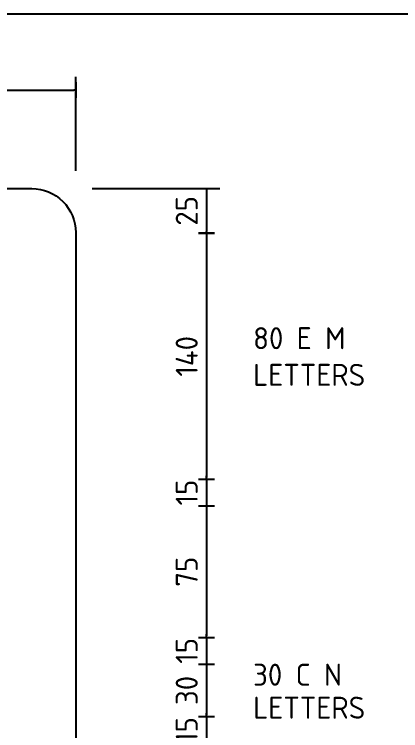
# Model space of a CAD drawing. Header units: millimetres. Extents: x 0 to 420, y 0 to 297.
# Drawn here: x 191.3 to 235.2, y 211 to 292.5 of the extents above; entities that cross this region are included whole.
import ezdxf
from ezdxf.enums import TextEntityAlignment as Align

# ---------------------------------------------------------------- set-up
doc = ezdxf.new("R2010")
doc.units = ezdxf.units.MM
doc.header["$MEASUREMENT"] = 0
for name, color, linetype in [('COMMENTS', 4, 'Continuous'), ('L35', 3, 'Continuous'), ('T25', 1, 'Continuous'), ('TBLK18', 4, 'Continuous'), ('TBLK25', 1, 'Continuous'), ('TBLK35', 3, 'Continuous'), ('TBLK50', 7, 'Continuous')]:
    doc.layers.add(name, color=color, linetype=linetype)
doc.styles.add('iso', font='iso3098b.shx')
doc.dimstyles.new('signsdim', dxfattribs={"dimtxt": 2.5, "dimasz": 0.2, "dimexe": 1.5, "dimexo": 2, "dimgap": 1, "dimtad": 1, "dimlfac": 5, "dimrnd": 1, "dimtxsty": 'iso', "dimblk": 'sgndim', "dimcen": 2.5, "dimse2": 1, "dimadec": 0, "dimazin": 0, "dimtfac": 1, "dimtix": 1, "dimtmove": 0, "dimatfit": 3, "dimfxl": 1, "dimarcsym": 0})

# ---------------------------------------------------------------- blocks, each defined once
blk = doc.blocks.new('A3BBLK')
at = {"layer": 'TBLK50'}
blk.add_line((415.5, 292.5), (13, 292.5), dxfattribs=at)
blk = doc.blocks.new('title block')
blk.add_blockref('A3BBLK', (0, 0))
at = {"layer": 'TBLK18', "style": 'iso'}
blk.add_attdef('MR_DIRECTORATE', text='', height=1.5, dxfattribs=at).set_placement((381.5, 67.119), align=Align.CENTER)
for tag, p in [('STREET_NAME', (355.514, 61.1)), ('SUBURB_POSTCODE', (388.488, 61.1)), ('TELEPHONE_NO.', (368.306, 58.836)), ('FAX_NO.', (393.555, 58.836))]:
    blk.add_attdef(tag, p, '', height=1.5, dxfattribs=at)
at = {"layer": 'TBLK25', "style": 'iso'}
for tag, height, p in [('MR_BRANCH', 2, (381.5, 64.199)), ('ROAD_SECTION', 1.75, (384.5, 29.162)), ('SLK', 1.75, (384.5, 26.108)), ('CHAINAGE', 1.75, (384.5, 19.205))]:
    blk.add_attdef(tag, text='', height=height, dxfattribs=at).set_placement(p, align=Align.CENTER)
for tag, p, height in [('FILE_NUMBER', (371.773, 53.237), 2.5), ('DESIGNED_/_DRAWN', (371.773, 48.487), 2), ('VERIFIED', (371.773, 43.487), 2), ('APPROVED', (371.773, 38.487), 2), ('LOCAL_AUTHORITY', (370.48, 16.733), 1.25)]:
    blk.add_attdef(tag, p, '', height=height, dxfattribs=at)
at = {"layer": 'TBLK35', "style": 'iso', "width": 0.9}
for tag, p in [('ROAD_PROJECT&NUMBER', (384.5, 32.231)), ('DRAWING_DESCRIPTION', (384.5, 22.288))]:
    blk.add_attdef(tag, text='', height=2.5, dxfattribs=at).set_placement(p, align=Align.CENTER)
at = {"layer": 'TBLK50', "style": 'iso'}
blk.add_attdef('DRG_NUMBER', (356.803, 6.021), '', height=5, dxfattribs=at)
blk = doc.blocks.new('BLK3DES')
at = {"layer": 'COMMENTS', "style": 'iso'}
for s, p in [('30 C N', (0, 0)), ('LETTERS', (0, -3.75))]:
    blk.add_text(s, height=2.5, dxfattribs=at).set_placement(p)
blk = doc.blocks.new('sgndim')
for p, q in [((0, 4.5), (0, -4.5)), ((0, 0), (-1, 0))]:
    blk.add_line(p, q)
blk = doc.blocks.new('*D62')
at = {"layer": 'DEFPOINTS', "color": 0, "transparency": 16777216}
for p in [(198.263, 283.885), (153.263, 272.688), (198.263, 272.688)]:
    blk.add_point(p, dxfattribs=at)
at = {"layer": 'T25', "color": 0, "lineweight": -2, "transparency": 16777216}
for p, q in [((153.263, 274.688), (153.263, 285.385)), ((198.263, 274.688), (198.263, 285.385)), ((153.463, 283.885), (198.063, 283.885))]:
    blk.add_line(p, q, dxfattribs=at)
at = {"layer": 'T25', "color": 0, "lineweight": -2, "transparency": 16777216, "xscale": 0.2, "yscale": 0.2, "zscale": 0.2, "rotation": 180}
blk.add_blockref('sgndim', (153.263, 283.885), dxfattribs=at)
at = {"layer": 'T25', "color": 0, "lineweight": -2, "transparency": 16777216, "xscale": 0.2, "yscale": 0.2, "zscale": 0.2}
blk.add_blockref('sgndim', (198.263, 283.885), dxfattribs=at)
at = {"layer": 'T25', "color": 0, "transparency": 16777216, "insert": (175.763, 286.135), "char_height": 2.5, "attachment_point": 5, "style": 'iso'}
blk.add_mtext('225', dxfattribs=at)
blk = doc.blocks.new('*D69')
at = {"layer": 'DEFPOINTS', "color": 0, "transparency": 16777216}
for p in [(198.263, 212.61), (198.263, 209.61), (213.138, 209.61)]:
    blk.add_point(p, dxfattribs=at)
at = {"layer": 'T25', "color": 0, "lineweight": -2, "transparency": 16777216}
for p, q in [((213.138, 212.81), (213.138, 213.01)), ((213.138, 212.61), (213.138, 209.61)), ((213.138, 209.41), (213.138, 209.21))]:
    blk.add_line(p, q, dxfattribs=at)
at = {"layer": 'T25', "color": 0, "lineweight": -2, "transparency": 16777216, "xscale": 0.2, "yscale": 0.2, "zscale": 0.2}
for p, rotation in [((213.138, 212.61), 270), ((213.138, 209.61), 90)]:
    blk.add_blockref('sgndim', p, dxfattribs=dict(at, rotation=rotation))
at = {"layer": 'T25', "color": 0, "transparency": 16777216, "insert": (210.888, 211.11), "char_height": 2.5, "attachment_point": 5, "rotation": 90, "style": 'iso'}
blk.add_mtext('15', dxfattribs=at)
blk = doc.blocks.new('*D70')
at = {"layer": 'DEFPOINTS', "color": 0, "transparency": 16777216}
for p in [(198.263, 218.61), (198.263, 212.61), (213.138, 212.61)]:
    blk.add_point(p, dxfattribs=at)
at = {"layer": 'T25', "color": 0, "lineweight": -2, "transparency": 16777216}
blk.add_line((213.138, 218.41), (213.138, 212.81), dxfattribs=at)
at = {"layer": 'T25', "color": 0, "lineweight": -2, "transparency": 16777216, "xscale": 0.2, "yscale": 0.2, "zscale": 0.2}
for p, rotation in [((213.138, 218.61), 90), ((213.138, 212.61), 270)]:
    blk.add_blockref('sgndim', p, dxfattribs=dict(at, rotation=rotation))
at = {"layer": 'T25', "color": 0, "transparency": 16777216, "insert": (210.888, 215.61), "char_height": 2.5, "attachment_point": 5, "rotation": 90, "style": 'iso'}
blk.add_mtext('30', dxfattribs=at)
blk = doc.blocks.new('*D71')
at = {"layer": 'DEFPOINTS', "color": 0, "transparency": 16777216}
for p in [(198.263, 221.61), (198.263, 218.61), (213.138, 218.61)]:
    blk.add_point(p, dxfattribs=at)
at = {"layer": 'T25', "color": 0, "lineweight": -2, "transparency": 16777216}
for p, q in [((213.138, 221.81), (213.138, 222.01)), ((213.138, 221.61), (213.138, 218.61)), ((213.138, 218.41), (213.138, 218.21))]:
    blk.add_line(p, q, dxfattribs=at)
at = {"layer": 'T25', "color": 0, "lineweight": -2, "transparency": 16777216, "xscale": 0.2, "yscale": 0.2, "zscale": 0.2}
for p, rotation in [((213.138, 221.61), 270), ((213.138, 218.61), 90)]:
    blk.add_blockref('sgndim', p, dxfattribs=dict(at, rotation=rotation))
at = {"layer": 'T25', "color": 0, "transparency": 16777216, "insert": (210.888, 220.11), "char_height": 2.5, "attachment_point": 5, "rotation": 90, "style": 'iso'}
blk.add_mtext('15', dxfattribs=at)
blk = doc.blocks.new('*D72')
at = {"layer": 'DEFPOINTS', "color": 0, "transparency": 16777216}
for p in [(198.263, 236.61), (198.263, 221.61), (213.138, 221.61)]:
    blk.add_point(p, dxfattribs=at)
at = {"layer": 'T25', "color": 0, "lineweight": -2, "transparency": 16777216}
blk.add_line((213.138, 236.41), (213.138, 221.81), dxfattribs=at)
at = {"layer": 'T25', "color": 0, "lineweight": -2, "transparency": 16777216, "xscale": 0.2, "yscale": 0.2, "zscale": 0.2}
for p, rotation in [((213.138, 236.61), 90), ((213.138, 221.61), 270)]:
    blk.add_blockref('sgndim', p, dxfattribs=dict(at, rotation=rotation))
at = {"layer": 'T25', "color": 0, "transparency": 16777216, "insert": (210.888, 229.11), "char_height": 2.5, "attachment_point": 5, "rotation": 90, "style": 'iso'}
blk.add_mtext('75', dxfattribs=at)
blk = doc.blocks.new('*D73')
at = {"layer": 'DEFPOINTS', "color": 0, "transparency": 16777216}
for p in [(198.263, 239.61), (198.263, 236.61), (213.138, 236.61)]:
    blk.add_point(p, dxfattribs=at)
at = {"layer": 'T25', "color": 0, "lineweight": -2, "transparency": 16777216}
for p, q in [((213.138, 239.81), (213.138, 240.01)), ((213.138, 239.61), (213.138, 236.61)), ((213.138, 236.41), (213.138, 236.21))]:
    blk.add_line(p, q, dxfattribs=at)
at = {"layer": 'T25', "color": 0, "lineweight": -2, "transparency": 16777216, "xscale": 0.2, "yscale": 0.2, "zscale": 0.2}
for p, rotation in [((213.138, 239.61), 270), ((213.138, 236.61), 90)]:
    blk.add_blockref('sgndim', p, dxfattribs=dict(at, rotation=rotation))
at = {"layer": 'T25', "color": 0, "transparency": 16777216, "insert": (210.888, 238.11), "char_height": 2.5, "attachment_point": 5, "rotation": 90, "style": 'iso'}
blk.add_mtext('15', dxfattribs=at)
blk = doc.blocks.new('*D74')
at = {"layer": 'DEFPOINTS', "color": 0, "transparency": 16777216}
for p in [(198.263, 267.61), (198.263, 239.61), (213.138, 239.61)]:
    blk.add_point(p, dxfattribs=at)
at = {"layer": 'T25', "color": 0, "lineweight": -2, "transparency": 16777216}
blk.add_line((213.138, 267.41), (213.138, 239.81), dxfattribs=at)
at = {"layer": 'T25', "color": 0, "lineweight": -2, "transparency": 16777216, "xscale": 0.2, "yscale": 0.2, "zscale": 0.2}
for p, rotation in [((213.138, 267.61), 90), ((213.138, 239.61), 270)]:
    blk.add_blockref('sgndim', p, dxfattribs=dict(at, rotation=rotation))
at = {"layer": 'T25', "color": 0, "transparency": 16777216, "insert": (210.888, 253.61), "char_height": 2.5, "attachment_point": 5, "rotation": 90, "style": 'iso'}
blk.add_mtext('140', dxfattribs=at)
blk = doc.blocks.new('*D75')
at = {"layer": 'DEFPOINTS', "color": 0, "transparency": 16777216}
for p in [(198.134, 272.688), (201.517, 267.61), (213.138, 267.61)]:
    blk.add_point(p, dxfattribs=at)
at = {"layer": 'T25', "color": 0, "lineweight": -2, "transparency": 16777216}
for p, q in [((200.134, 272.688), (214.638, 272.688)), ((213.138, 272.488), (213.138, 267.81))]:
    blk.add_line(p, q, dxfattribs=at)
at = {"layer": 'T25', "color": 0, "lineweight": -2, "transparency": 16777216, "xscale": 0.2, "yscale": 0.2, "zscale": 0.2}
for p, rotation in [((213.138, 272.688), 90), ((213.138, 267.61), 270)]:
    blk.add_blockref('sgndim', p, dxfattribs=dict(at, rotation=rotation))
at = {"layer": 'T25', "color": 0, "transparency": 16777216, "insert": (210.888, 270.149), "char_height": 2.5, "attachment_point": 5, "rotation": 90, "style": 'iso'}
blk.add_mtext('25', dxfattribs=at)

msp = doc.modelspace()

# ---------------------------------------------------------------- linework, layer by layer
at = {"layer": 'L35'}
msp.add_lwpolyline([(153.2632, 187.6879), (153.2632, 267.6879, -0.4142136), (158.2632, 272.6879), (193.2632, 272.6879, -0.4142136), (198.2632, 267.6879), (198.2632, 187.6879, -0.4142136), (193.2632, 182.6879), (158.2632, 182.6879, -0.4142136)], format="xyb", close=True, dxfattribs=at)

# ---------------------------------------------------------------- block references
at = {"color": 1}
msp.add_blockref('title block', (0, 0), dxfattribs=at)
at = {"layer": 'L35'}
msp.add_blockref('BLK3DES', (218.4428, 216.1468), dxfattribs=at)

# ---------------------------------------------------------------- texts
at = {"layer": 'COMMENTS', "insert": (218.4428, 256.9171), "char_height": 2.5, "width": 12.54872, "attachment_point": 1, "style": 'iso'}
msp.add_mtext('80 E M LETTERS', dxfattribs=at)

# ---------------------------------------------------------------- dimensions: what is measured, and where the dimension line sits
at = {"layer": 'T25'}
dim = msp.add_linear_dim(base=(198.2632, 283.8846), p1=(153.2632, 272.6879), p2=(198.2632, 272.6879), dimstyle='signsdim', override={"dimse2": 0}, dxfattribs=at)
dim.commit()
dim.dimension.update_dxf_attribs({"geometry": '*D62', "text_midpoint": (175.7632, 286.1346)})
dim = msp.add_linear_dim(base=(213.1384, 267.6098), p1=(198.134, 272.6879), p2=(201.5172, 267.6098), angle=90, dimstyle='signsdim', dxfattribs=at)
dim.commit()
dim.dimension.update_dxf_attribs({"geometry": '*D75', "text_midpoint": (210.8884, 270.1488)})
for base, p1, p2, picture, middle in [((213.1384, 239.6098), (198.2632, 267.6098), (198.2632, 239.6098), '*D74', (210.8884, 253.6098)), ((213.1384, 236.6098), (198.2632, 239.6098), (198.2632, 236.6098), '*D73', (210.8884, 238.1098)), ((213.1384, 221.6098), (198.2632, 236.6098), (198.2632, 221.6098), '*D72', (210.8884, 229.1098)), ((213.1384, 218.6098), (198.2632, 221.6098), (198.2632, 218.6098), '*D71', (210.8884, 220.1098)), ((213.1384, 212.6098), (198.2632, 218.6098), (198.2632, 212.6098), '*D70', (210.8884, 215.6098)), ((213.1384, 209.6098), (198.2632, 212.6098), (198.2632, 209.6098), '*D69', (210.8884, 211.1098))]:
    dim = msp.add_linear_dim(base=base, p1=p1, p2=p2, angle=90, dimstyle='signsdim', override={"dimse1": 1}, dxfattribs=at)
    dim.commit()
    dim.dimension.update_dxf_attribs({"geometry": picture, "text_midpoint": middle})

doc.saveas('drawing.dxf')
